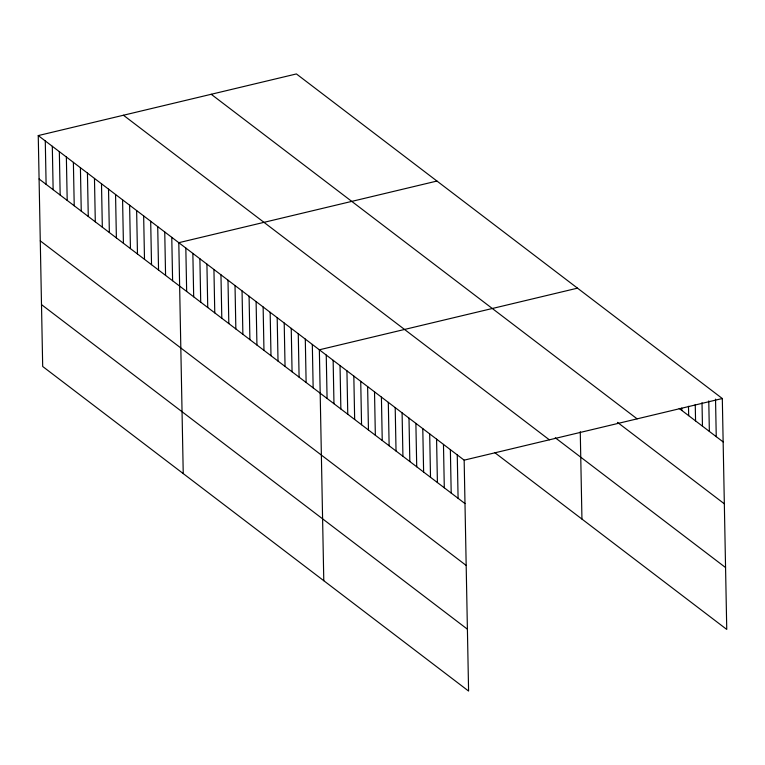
<?xml version="1.0" encoding="UTF-8"?>
<svg xmlns="http://www.w3.org/2000/svg" width="765" height="765" viewBox="0 0 765 765"><rect width="100%" height="100%" fill="white"/><g stroke="black" fill="none" stroke-linecap="round" stroke-linejoin="round"><path stroke-width="1.15" d="M38.25 135.577L464.154 460.157L468.591 691.063L42.687 366.483L38.25 135.577L296.409 73.937L722.313 398.517L726.75 629.423L494.974 452.794M436.958 181.047L178.8 242.687L183.237 473.592M577.508 288.156L319.349 349.796L323.786 580.702M464.154 460.157L722.313 398.517M679.186 408.434L723.155 441.931M211.216 94.277L637.121 418.857M617.46 422.357L724.34 503.81M555.275 437.781L725.564 567.553M123.442 115.238L549.346 439.818M39.082 178.991L464.986 503.571M40.268 240.86L466.181 565.44M41.492 304.613L467.405 629.193M715.533 399.129L716.25 436.681M708.773 400.917L709.356 431.422M702.012 402.696L702.461 426.172M695.251 404.484L695.567 420.913M688.49 406.272L688.672 415.663M681.73 408.061L681.778 410.403M580.262 431.699L581.945 519.072M457.26 454.898L458.092 498.311M450.365 449.648L451.197 493.062M443.471 444.389L444.302 487.802M436.576 439.139L437.408 482.552M429.681 433.879L430.513 477.293M422.787 428.62L423.619 472.043M415.883 423.37L416.724 466.784M408.988 418.111L409.83 461.534M402.094 412.861L402.926 456.275M395.199 407.602L396.031 451.015M388.304 402.352L389.136 445.766M381.41 397.092L382.242 440.506M374.515 391.843L375.347 435.256M367.621 386.583L368.453 429.997M360.726 381.324L361.558 424.747M353.822 376.074L354.664 419.488M346.928 370.815L347.769 414.238M340.033 365.565L340.865 408.979M333.138 360.305L333.97 403.719M326.244 355.056L327.076 398.469M312.321 344.441L313.153 387.855M305.292 339.086L306.124 382.5M298.264 333.731L299.096 377.145M291.236 328.376L292.067 371.79M284.207 323.021L285.049 366.435M277.188 317.666L278.02 361.08M270.16 312.311L270.992 355.725M263.131 306.956L263.963 350.37M256.103 301.601L256.935 345.015M249.074 296.237L249.906 339.66M242.046 290.882L242.878 334.305M235.018 285.527L235.85 328.95M227.989 280.172L228.821 323.595M220.961 274.817L221.802 318.24M213.932 269.462L214.774 312.875M206.913 264.107L207.745 307.52M199.885 258.752L200.717 302.165M192.857 253.397L193.688 296.81M185.828 248.042L186.66 291.455M171.771 237.332L172.603 280.745M164.743 231.977L165.575 275.39M157.714 226.622L158.546 270.035M150.686 221.267L151.527 264.68M143.657 215.912L144.499 259.325M136.639 210.557L137.47 253.97M129.61 205.192L130.442 248.615M122.582 199.837L123.414 243.26M115.553 194.482L116.385 237.905M108.525 189.127L109.357 232.55M101.496 183.772L102.328 227.186M94.468 178.417L95.3 221.831M87.439 173.062L88.271 216.476M80.411 167.707L81.253 211.121M73.383 162.352L74.224 205.766M66.364 156.997L67.196 200.411M59.335 151.642L60.167 195.056M52.307 146.287L53.139 189.701M45.278 140.932L46.11 184.346"/></g></svg>
